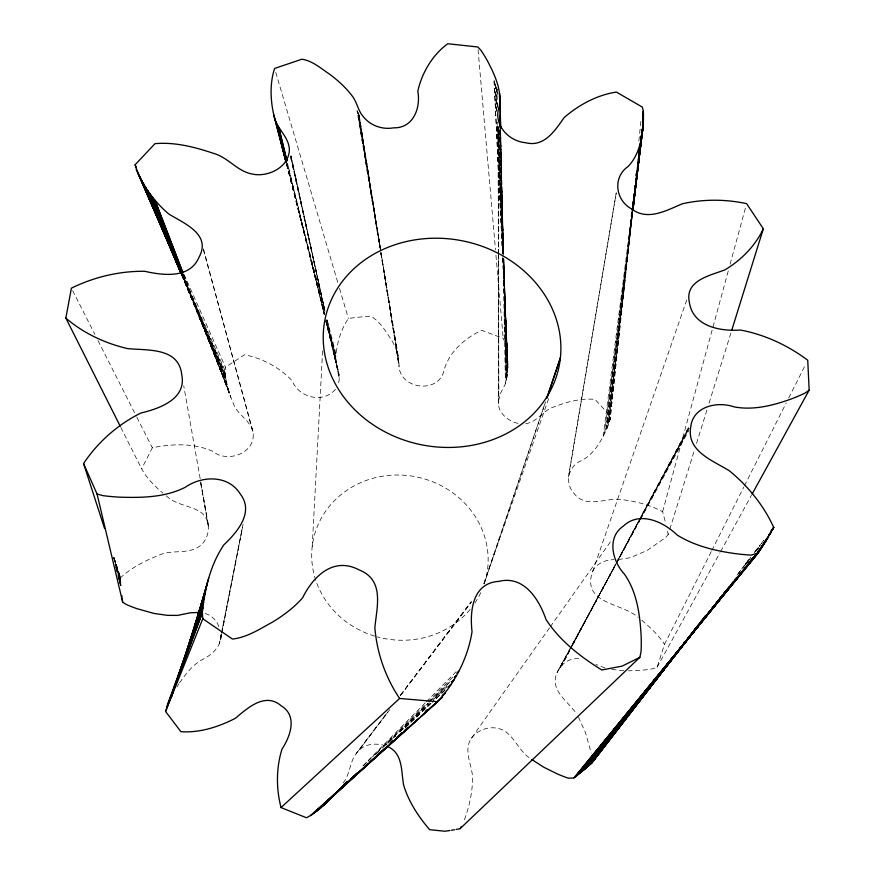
<?xml version="1.0" encoding="UTF-8"?>
<svg xmlns="http://www.w3.org/2000/svg" width="875" height="875" viewBox="0 0 875 875"><rect width="100%" height="100%" fill="white"/><g stroke="black" fill="none" stroke-linecap="round" stroke-linejoin="round"><path stroke-width="0.66" stroke-dasharray="4.38 3.28" d="M517.956 423.402C508.703 421.247 499.111 414.039 498.411 403.878L498.641 256.287M498.663 254.877L498.848 130.561M203.405 249.78L252.798 430.883C257.305 452.637 227.905 463.936 212.362 451.172C193.758 442.881 171.905 443.789 152.338 447.792L141.641 468.803C146.748 478.363 154.831 486.073 162.914 493.161M498.411 403.878L498.334 255.27M312.222 546.448L322.656 350.044M498.455 401.034L500.555 393.28L505.444 383.775L507.216 375.988L507.894 365.039L506.548 350.645A140.963 124.009 6.9 0 0 504.645 341.666L503.191 338.352L481.677 330.345C464.603 338.209 447.956 352.92 443.603 371.995C437.041 393.936 400.247 388.905 399.022 366.308C399.186 357.131 396.495 348.217 391.683 340.397C385.82 331.538 380.177 321.18 370.508 316.181C363.114 316.662 355.731 317.428 348.392 318.467C341.239 328.902 337.422 341.589 336.044 354.123C334.031 364.23 341.622 373.516 338.439 383.556M179.528 682.905C185.763 673.947 192.719 664.781 202.475 659.488C212.013 654.861 221.43 646.308 221.047 634.845M252.798 430.883C249.353 419.387 236.622 414.302 233.056 402.73C228.309 391.584 224.853 379.378 225.466 367.205L183.881 274.083M631.553 211.772L610.072 419.705A140.613 123.561 13.5 0 1 606.911 428.378C601.442 440.792 594.245 453.928 581.798 460.436C568.684 465.544 564.145 482.508 573.748 493.041C584.314 507.741 602.273 499.428 616.656 499.231C632.548 500.259 648.528 504.273 662.616 511.711L665.842 523.709M635.25 176.247L635.48 173.72M638.87 141.006L640.959 120.717M632.494 211.914L610.072 419.705L610.531 416.161L595.033 399.427C581.022 397.939 566.694 401.986 553.645 407.017C542.795 410.441 537.053 422.713 525.109 423.686M632.319 211.553L609.087 422.669L632.548 212.702M632.308 212.756L608.037 425.556L632.625 212.494M632.384 212.527L606.911 428.378L632.68 211.827M632.428 211.838L605.73 431.145L632.45 212.855M604.472 433.836L632.362 212.089M603.148 436.461L632.144 211.641M569.122 473.692L616.284 192.577M568.367 477.072L616.284 192.566M220.653 639.669L221.692 634.342M221.955 633.008L242.408 527.647L221.561 632.833M221.583 632.778L243.075 524.366M711.211 551.698L664.486 644.383L657.07 667.352L653.155 668.708A147.383 132.311 26.9 0 1 642.327 670.195L628.305 670.852M662.616 511.711L728.306 270.791M730.1 264.206L745.894 206.281M618.198 559.584L630.263 557.714L647.227 550.397L665.788 537.403L668.194 534.505L669.408 530.6M669.812 529.298L694.509 449.936M696.533 443.428L707.055 409.609M709.078 403.102L731.347 331.548M686.733 299.95L592.648 571.473C581.153 603.903 621.873 602.711 638.094 617.356M485.723 579.02L545.541 401.92M483.886 583.581L545.092 403.091M483.963 583.614L549.489 396.266M570.139 648.561L557.102 672.514C549.019 690.419 568.455 701.367 576.712 714.087M711.834 550.484L743.805 487.069M744.417 485.844L786.22 402.916M788.681 398.038L805.897 363.891M549.511 627.9L471.45 738.227C463.509 749.82 471.1 762.956 472.369 775.119C473.025 788.233 470.422 801.314 466.463 813.772A158.988 156.713 -16.2 0 1 463.881 821.111M615.508 564.594L570.577 648.944L615.606 564.616M618.078 559.77L638.608 521.205M639.253 520.002L689.314 426.005M618.177 559.792L688.909 427.273L617.936 559.781M569.548 650.125L557.102 672.514M572.13 645.312L615.355 564.605M569.559 650.212L559.869 668.205C563.981 661.139 572.556 657.639 580.519 658.809M572.152 645.411L616.098 563.85M616.744 562.647L639.373 520.669M640.019 519.477L689.139 428.312L639.866 519.477M558.173 670.611L569.844 649.02M615.88 563.861L570.5 647.817L615.77 564.736M616.525 562.658L639.209 520.68M616.416 563.544L639.887 520.428M640.445 519.422L688.767 430.609M657.07 667.352L720.005 552.65M720.65 551.458L751.461 495.294M592.648 571.473C596.291 563.27 605.598 559.814 614.042 559.628M176.925 686.93L178.861 683.889M343.066 783.081C350.219 774.386 349.464 762.191 356.333 753.386L387.756 712.031M550.298 626.795L611.8 539.875M386.619 713.628L356.333 753.386M400.608 695.078L471.395 601.267M389.889 709.494L358.641 750.717C365.258 743.597 375.692 743.05 384.552 745.423M400.575 695.395L471.297 602.098L400.159 695.713M745.347 564.211L750.367 557.725M754.534 552.322L760.386 544.764M761.217 543.681L763.722 540.433L761.261 543.648M745.434 564.134L750.433 557.659M754.6 552.267L760.419 544.72M746.386 563.347L750.586 557.955L746.43 563.358M745.445 564.889L747.119 562.734M471.45 738.227C479.828 726.578 498.564 723.756 508.944 734.453C516.742 742.142 521.073 752.883 530.797 758.745M362.884 765.855L425.436 702.691M426.322 701.794L456.116 671.705M363.672 765.592L367.555 761.742M368.091 761.272L371.952 757.433M372.4 756.93L426.716 702.997M427.864 701.87L452.9 676.998M335.475 389.32C323.006 403.867 298.845 397.797 292.02 380.581C279.508 367.445 262.227 358.137 244.519 354.758L225.466 367.205M375.517 754.6L378.438 751.745M383.305 746.988L428.116 703.194L375.583 754.436M429.089 702.242L450.516 681.297L429.1 702.188M387.931 743.312L395.806 735.755L385.984 745.052M399.744 731.97L429.242 703.598L399.744 731.85M433.18 699.814L446.95 686.58L433.18 699.77M405.475 727.519L431.287 703.106M445.189 689.959L432.283 702.166L445.189 689.948M405.453 727.409L431.277 703.052M623.744 670.72L611.494 669.43M605.052 668.03L595.897 664.409M205.089 613.495C211.488 615.289 216.748 620.386 218.816 626.697M166.239 495.808C175.7 504.963 189.394 505.17 200.08 511.831C213.041 520.155 209.945 541.691 196.656 548.002C184.581 554.192 170.297 549.402 158.113 555.603C144.561 560.908 131.217 567.842 120.487 577.773L120.925 585.67L118.212 576.538L120.925 585.67M641.703 620.167C650.081 627.386 658.558 634.966 664.486 644.383M578.43 717.008L585.572 732.845L591.216 753.058M72.647 290.598L94.883 334.469M97.967 340.561L136.27 416.117M136.894 417.331L152.338 447.792M120.859 427.47L141.641 468.803M182.842 275.034L225.127 370.803M181.683 274.4L225.816 377.048L181.836 274.323M181.552 274.575L226.286 380.1L181.77 274.444M181.541 274.663L226.844 383.097L181.584 273.908M181.409 274.105L227.478 386.061L182.273 275.111M181.628 274.017L228.189 388.959L182.569 274.969M182.481 275.1L228.988 391.825L182.787 274.214L229.873 394.625L183.827 275.144M183.334 273.952L230.847 397.381M113.837 557.167L120.487 577.773L113.772 557.003M113.859 557.747L120.52 578.484L113.848 557.681M114.778 561.094L120.553 579.206L114.767 561.028M113.619 557.812L120.586 579.917M115.959 567.219L120.739 582.794M115.741 567.416L120.827 584.227L116.911 571.2M275.745 72.373L337.958 283.117M339.5 288.356L348.392 318.467M203.416 248.85L253.389 433.967M286.541 163.855L324.756 310.647M327.108 319.769L336.044 354.123M286.584 164.391L324.756 313.327M326.441 319.911L335.902 356.814L326.802 321.125M286.683 163.8L324.778 313.195M286.562 163.811L324.559 314.541M325.894 319.834L335.891 359.505L326.003 319.922M287.109 164.237L324.68 314.639M287.088 164.467L324.22 314.398L287.514 163.505L324.406 314.486M325.861 321.037L336.044 362.173L326.025 321.114M325.806 321.114L336.416 364.82M324.745 310.078L290.314 155.608L324.909 311.413L290.992 155.531M327.13 320.731L338.702 372.673M326.977 320.731L339.106 375.331L327.141 320.863M324.811 310.242L290.675 154.798L324.767 311.598M326.791 320.895L339.227 378.033L326.802 320.742M667.516 531.114L668.194 534.505M208.195 523.884L183.75 385.864M200.627 482.617L208.469 526.958L200.703 482.617M380.111 247.931L357.088 110.644L379.903 247.92M381.019 253.312L398.628 358.302M380.8 253.302L398.705 360.97L380.909 252.164M380.8 252.153L399.022 366.308M380.22 247.636L358.444 112.722L380.122 247.636M380.986 253.028L398.759 363.65L381.15 253.127M380.297 247.745L359.034 114.308L380.198 247.723M478.067 49.711L495.491 249.856M495.961 255.303L503.191 338.352M502.502 253.356L494.014 79.188L502.611 256.145M502.764 258.803L507.806 362.217M502.677 257.502L507.894 365.039L503.147 258.573M502.906 253.116L497.066 122.084L502.83 253.148M503.07 258.606L507.883 367.828L503.464 258.825M503.245 253.367L498.116 126.656L503.114 253.389M503.333 258.836L507.762 370.584L503.694 259.055M497.634 93.133L497.481 89.053L497.667 94.489M498.98 129.85L503.497 253.619M498.925 129.85L503.311 253.619M503.497 259.055L507.555 373.297L503.803 258.738M503.628 253.28L499.614 130.528L503.387 253.247L500.653 130.681M500.073 129.62L503.661 253.477M503.825 258.923L507.216 375.988L503.552 258.705L506.188 381.227L503.366 259.82M499.997 129.609L503.366 253.433M503.519 258.88L506.767 378.623L503.748 259.897M503.573 253.072L500.445 130.244L503.245 254.363M500.653 129.894L503.048 256.834M503.07 258.191L505.444 383.775M498.017 126.689L498.531 253.925M498.531 255.281L498.87 398.344M498.225 127.214L498.323 253.914M315.809 580.431A88.441 82.392 11.1 0 1 399.58 475.027A88.441 82.392 11.1 0 1 484.247 584.041M480.823 592.605A88.441 82.392 11.1 0 1 474.939 602.973M470.148 609.394A88.441 82.392 11.1 0 1 377.136 636.847M374.609 636.114A88.441 82.392 11.1 0 1 316.247 581.7M221.298 634.167L219.461 643.486L221.32 634.112M569.931 650.147L561.597 665.82L569.953 650.158M749.098 559.508L736.586 575.663L749.142 559.519M758.286 547.663L754.939 551.972L758.308 547.673M758.133 548.253L754.775 552.562L758.155 548.253M225.433 373.953L181.934 274.137L225.433 373.953M120.652 581.361L115.784 565.731L120.652 581.361M120.652 585.802L117.994 576.702L120.652 585.791M380.691 250.819L358.061 112.448L380.581 250.819M496.584 111.158L495.305 82.502L496.562 111.169M497.35 107.581L496.464 85.772L497.328 107.581"/><path stroke-width="1.31" d="M752.117 494.102L809.156 390.152L807.745 360.238C788.036 345.428 764.761 334.589 740.436 330.028C720.278 331.516 693.131 326.528 689.402 302.564C684.392 280.492 709.887 275.647 724.97 269.839C741.158 260.192 755.333 245.875 763.328 228.769L746.616 203.645C725.594 199.106 703.281 199.019 682.259 203.809C666.378 210.47 647.62 221.375 631.28 208.731C615.3 200.014 612.598 177.144 628.075 166.502C639.297 154.995 642.195 137.955 643.311 122.5A185.948 149.844 10 0 0 643.344 111.42L642.37 107.122L616.394 92.072C597.155 94.948 578.812 104.869 564.123 117.578C555.067 130.441 544.348 147.591 525.427 142.691C507.872 141.006 492.789 123.987 499.286 106.214C502.075 90.169 494.528 74.353 487.233 60.484A189.164 153.705 4.8 0 0 481.053 50.466L477.837 46.988L447.759 43.75C432.567 54.819 421.838 72.822 417.812 91.23C420.875 107.713 413.492 128.373 393.564 127.837C382.386 129.861 370.278 125.628 363.256 116.583C357.755 110.403 357.011 101.642 351.717 95.364C345.581 87.303 337.969 80.5 329.919 74.408C321.081 68.611 312.67 60.78 301.897 59.227L274.586 68.447C269.752 83.311 270.353 99.816 273.82 114.964L286.202 162.531M633.664 201.053L632.647 210.558L643.311 122.5L632.844 210.47M633.959 198.33L634.397 194.261M634.845 190.181L635.283 186.112M635.72 182.033L636.016 179.32M633.062 204.794L633.511 200.725M633.959 196.667L634.255 193.966M634.856 188.552L635.152 185.839M632.844 209.989L636.333 178.828M636.628 176.127L637.087 172.058M637.394 169.345L637.842 165.287M638.302 161.219L638.903 155.805M639.505 150.391L639.209 153.092L639.428 150.402M640.872 138.195L641.178 135.483M632.625 210.044L633.708 200.561M634.014 197.848L634.473 193.78M634.791 191.067L635.403 185.642M635.709 182.941L636.18 178.872M636.486 176.159L636.945 172.091M637.416 168.022L637.722 165.32M638.345 159.895L638.805 155.827M632.942 209.781L640.609 143.281M642.644 125.65L643.431 118.858L642.633 125.65M632.702 209.814L637.186 171.806M637.503 169.094L637.984 165.014M638.302 162.302L639.745 150.084M640.073 147.372L640.544 143.292M632.789 210.142L643.081 126.088L632.527 210.744M632.275 210.722L642.731 129.609M120.247 426.256L65.844 318.073L71.411 288.159C93.975 277.069 119.492 270.966 144.725 271.294C163.319 275.472 189.897 278.863 199.008 257.261C211.739 234.194 183.881 223.366 168.744 213.981C153.573 201.009 141.05 183.903 135.089 164.806L154.995 143.664C174.814 141.881 194.961 147.087 213.697 153.431C228.167 157.369 237.191 171.358 252.175 174.027C267.783 177.603 289.023 167.333 289.384 149.756C289.002 136.183 275.669 128.133 273.82 114.964M456.148 829.445L460.064 828.702L639.866 657.322L641.08 651.558A219.264 208.119 16.8 0 0 641.156 636.191C639.964 614.786 637.033 591.927 624.334 574.022C612.445 561.28 606.495 537.556 623.263 526.159C639.548 510.639 663.48 521.664 677.228 535.095C694.859 546.033 715.52 550.933 735.875 553.7A201.939 170.417 25.3 0 0 751.242 555.1L758.111 553.011L773.741 527.472C763.788 505.564 748.048 486.062 729.422 470.838C713.125 460.622 686.383 451.347 690.725 427.022C692.891 406.361 717.183 401.023 734.016 406.853C753.812 410.681 774.178 405.213 792.739 398.42A193.08 158.55 20.5 0 0 805.066 393.061L809.156 390.152M338.855 790.125C328.803 800.013 319.167 811.136 306.512 817.775L281.039 807.57C276.095 788.627 276.128 767.867 282.002 749.087C290.391 736.345 297.741 715.914 281.334 705.895C265.289 691.95 247.756 707.82 235.419 718.266C218.827 726.862 199.642 733.009 180.917 731.697L165.55 711.452L202.344 612.763C204.695 589.061 210.361 564.911 223.803 544.917C237.191 532.175 254.669 512.192 240.056 493.686C228.266 474.863 202.059 475.573 185.391 487.2C165.08 497.612 141.247 497.897 118.902 497.12A205.898 176.378 -5 0 1 102.933 495.644L97.048 494.014L83.562 463.542C97.716 442.247 117.873 424.386 140.875 413.033C159.48 408.581 186.747 399.055 181.759 374.773C178.861 347.211 147.569 350.569 127.608 348.611C105.153 343.361 83.278 333.189 65.844 318.073M193.605 631.695L208.709 578.2M191.844 637.962L192.959 634.025M194.447 628.775L196.306 622.212M197.05 619.587L207.441 582.848L188.366 647.905M190.061 642.491L192.763 633.336M193.539 630.722L206.281 587.584L182.175 666.728M183.105 664.038L205.253 592.419L176.936 681.669M731.752 330.247L763.328 228.769M178.708 676.452L204.345 597.362L174.059 688.888M174.136 688.877L203.558 602.394L169.816 700.033L202.891 607.523L166.622 707.131M165.55 711.452L202.792 618.745L202.344 612.763L168.186 703.533L169.269 701.203M418.862 718.342L310.647 815.653L437.664 701.728C455.208 682.402 467.95 657.683 472.041 631.739C469.678 611.231 472.292 583.002 498.881 581.361C523.841 575.072 539.164 599.364 545.989 619.489C559.847 640.795 580.42 656.753 601.803 669.977L622.125 666.127L639.866 657.322M460.064 828.702L461.245 826.755M687.728 638.783L591.697 763.066L573.716 778.061L568.083 778.138A152.852 140.284 33.6 0 1 557.145 773.85L543.736 767.2L531.716 759.456M689.402 636.617L691.075 634.463M692.738 632.297L695.253 629.059M696.916 626.894L698.589 624.739M701.925 620.408L700.263 622.573L705.272 616.208M703.598 618.253L705.272 616.087M694.652 629.912L591.697 763.066L699.989 623.055M681.527 646.723L590.592 764.083L695.319 629.191M683.2 644.569L697.375 626.259M589.466 765.078L685.125 642.108M686.809 639.942L695.198 629.158M696.872 627.003L698.556 624.837M696.992 627.025L706.212 615.158M704.386 617.63L588.339 766.084L701.706 621.173M768.972 534.756L771.488 531.53M587.212 767.069L697.386 626.511M708.761 612.555L586.064 768.064L706.902 615.027M766.15 539.591L768.688 536.375M702.559 620.353L584.927 769.038L722.783 595.077M704.255 618.209L705.95 616.066M708.487 612.861L710.183 610.717M711.878 608.584L713.562 606.441M717.795 601.092L716.111 603.236L717.883 601.114M721.186 596.816L719.491 598.959L721.263 596.837M708.586 612.894L710.281 610.75M711.966 608.606L713.661 606.473M727.18 589.345L728.864 587.212M695.603 629.191L583.767 770.022L710.5 610.684M697.298 627.058L721.864 596.127M582.608 770.984L707 614.928M708.706 612.795L710.413 610.652M713.814 606.375L712.119 608.519L713.902 606.408M718.08 601.038L716.373 603.17L718.156 601.059M721.481 596.761L719.786 598.894L721.558 596.783M724.041 593.556L725.747 591.413M729.148 587.136L727.453 589.28L729.214 587.158M733.414 581.798L731.708 583.931L733.469 581.809M736.827 577.522L735.12 579.655L736.87 577.533M724.117 593.578L725.812 591.434M739.419 574.328L741.125 572.195M582.028 771.466L736.75 577.872M765.297 541.975L759.697 549.15L764.805 542.773M733.25 582.214L581.448 771.947L728.864 587.967M752.719 558.184L751.023 560.317L752.708 558.173M726.239 591.128L580.278 772.909L722.706 595.788M724.413 593.666L726.119 591.544M727.825 589.422L730.384 586.239M732.091 584.128L738.062 576.702M739.769 574.58L754.261 556.544L579.097 773.861M760.233 549.128L762.792 545.945L758.341 551.775M577.916 774.802L761.775 547.52M576.723 775.742L760.736 549.095M759.697 550.659L575.52 776.672L759.172 551.447M574.077 777.777L758.428 552.541L574.919 777.131M336.033 792.477L328.562 800.537M343.908 785.039L347.506 781.386M338.461 790.639L325.85 803.152L346.303 783.158M340.397 788.714L347.845 781.386M456.794 673.138L458.719 671.223M343.459 785.783L323.028 805.733L347.616 782.086M353.511 776.409L357.448 772.636M341.731 787.511L320.097 808.27L347.889 781.977L313.906 813.236L418.906 718.397M345.658 783.737L347.627 781.845M350.875 779.155L356.825 773.522M339.905 789.228L317.056 810.764L368.156 763.864M343.875 785.477L347.845 781.736M350.831 778.925L353.806 776.114M281.039 807.57L399.623 698.447L437.664 701.728M370.158 762.027L375.167 757.433M377.169 755.595L387.188 746.397M390.195 743.63L393.203 740.873M397.206 737.198L402.216 732.594L398.158 736.17M404.217 730.756L407.225 728M425.261 711.452L427.262 709.603M350.011 780.205L366.067 765.527M370.07 761.862L375.091 757.269M377.092 755.431L384.114 749.011M391.136 742.591L393.137 740.753M420.919 716.57L442.116 697.419L420.886 716.516M454.573 829.73L451.423 830.277M449.848 830.528L445.102 831.25L429.625 829.686C418.425 816.539 408.57 801.73 403.616 785.028C401.089 771.477 403.156 753.495 387.855 746.637M199.412 612.412L190.575 612.752L177.505 615.409L167.475 615.355L153.902 613.419L136.697 608.584A148.881 134.422 -6.7 0 1 126.273 604.483L122.675 602.186L97.048 494.014M202.792 618.745L232.444 639.056C247.242 637.448 260.203 628.731 273.088 621.775C283.894 615.103 294.241 607.414 302.619 597.789C313.217 576.264 333.539 556.413 358.98 569.844C384.88 579.972 376.764 606.9 374.872 627.616C376.819 652.717 385.536 677.655 399.623 698.447M135.089 164.806L136.205 167.289M136.161 169.323L171.303 248.916M175.153 257.622L176.247 260.116M137.889 173.086L180.841 271.644L172.266 251.639M171.172 249.145L139.705 176.761L180.611 271.895M180.764 271.808L141.619 180.359L180.491 272.059M180.709 271.928L143.609 183.87L181.016 273.405M181.584 273.908L145.698 187.305L180.895 272.847M181.759 273.853L147.864 190.652L181.628 274.017M181.552 272.442L150.128 193.911L181.978 273.831M182.295 272.956L152.491 197.072L182.252 273.055M83.562 463.542L104.541 528.445M274.772 118.256L285.917 161.755M286.453 161.602L277.222 124.666L286.431 161.82M286.912 160.858L278.83 127.75L286.869 160.858M122.675 602.186L122.205 598.598M121.855 595.722L122.03 597.166M500.062 115.237L500.38 127.52M500.073 117.95L500.336 128.866M499.997 100.723L499.909 96.633L500.62 128.527M500.052 103.447L500.598 127.958M643.344 111.42L642.753 116.845L643.344 111.42M643.442 115.161L642.688 121.942L643.442 115.161M641.397 136.5L640.927 140.569L641.353 136.511M642.173 129.719L641.867 132.431L642.152 129.719M172.78 692.759L171.5 696.62L172.812 692.748M560.383 357.962L546.853 398.038L560.383 357.962M773.741 527.472L771.236 530.709L773.741 527.472M773.303 528.281L771.63 530.436L773.303 528.281M770.569 533.148L768.884 535.303L770.569 533.148M725.419 591.467L723.723 593.611L725.484 591.489M767.736 537.983L765.198 541.188L767.736 537.983M766.762 539.58L763.383 543.845L766.762 539.58M765.789 541.177L761.534 546.525L765.789 541.177M763.798 544.359L757.837 551.808L763.798 544.359M456.356 675.587L454.409 677.491L456.356 675.587M453.83 679.962L451.861 681.844L453.83 679.962M451.15 684.327L448.164 687.138L451.15 684.327M445.298 693.055L442.291 695.811L445.298 693.055M182.853 272.606L154.93 200.156L182.853 272.683M286.344 162.477L275.887 121.494L286.223 162.488M499.68 100.22L499.505 93.395L499.669 100.22M357.536 412.398A119.372 104.016 11.1 0 0 556.664 375.725A119.372 104.016 11.1 0 0 411.983 240.373A119.372 104.016 11.1 0 0 357.536 412.398"/></g></svg>
